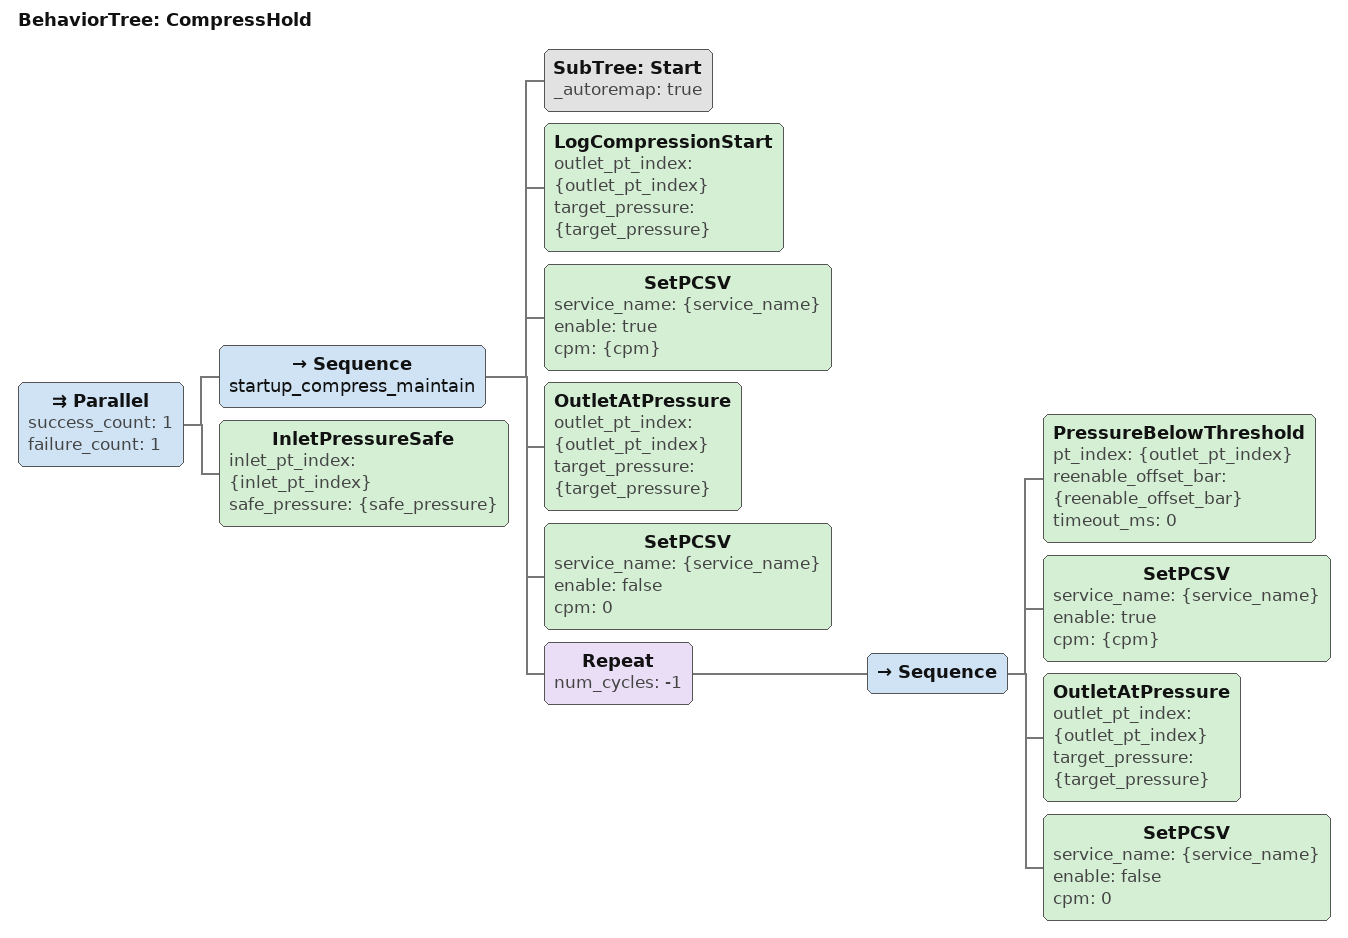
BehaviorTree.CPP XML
<root BTCPP_format="4">
  <BehaviorTree ID="CompressHold">
    <Parallel success_count="1" failure_count="1">

      <Sequence name="startup_compress_maintain">
        <SubTree ID="Start" _autoremap="true"/>

        <LogCompressionStart
          outlet_pt_index="{outlet_pt_index}"
          target_pressure="{target_pressure}"
        />

        <SetPCSV
          service_name="{service_name}"
          enable="true"
          cpm="{cpm}"
        />

        <OutletAtPressure
          outlet_pt_index="{outlet_pt_index}"
          target_pressure="{target_pressure}"
        />

        <!-- Target reached — go WARM: PCSV off, VFD and HPU stay engaged -->
        <SetPCSV
          service_name="{service_name}"
          enable="false"
          cpm="0"
        />

        <!-- Maintain loop: wait for droop, re-enable, compress back to target, repeat.
             timeout_ms=0 = no wall-clock limit on the droop wait. -->
        <Repeat num_cycles="-1">
          <Sequence>
            <PressureBelowThreshold
              pt_index="{outlet_pt_index}"
              reenable_offset_bar="{reenable_offset_bar}"
              timeout_ms="0"
            />
            <SetPCSV
              service_name="{service_name}"
              enable="true"
              cpm="{cpm}"
            />
            <OutletAtPressure
              outlet_pt_index="{outlet_pt_index}"
              target_pressure="{target_pressure}"
            />
            <SetPCSV
              service_name="{service_name}"
              enable="false"
              cpm="0"
            />
          </Sequence>
        </Repeat>
      </Sequence>

      <InletPressureSafe
        inlet_pt_index="{inlet_pt_index}"
        safe_pressure="{safe_pressure}"
      />

    </Parallel>
  </BehaviorTree>
</root>
